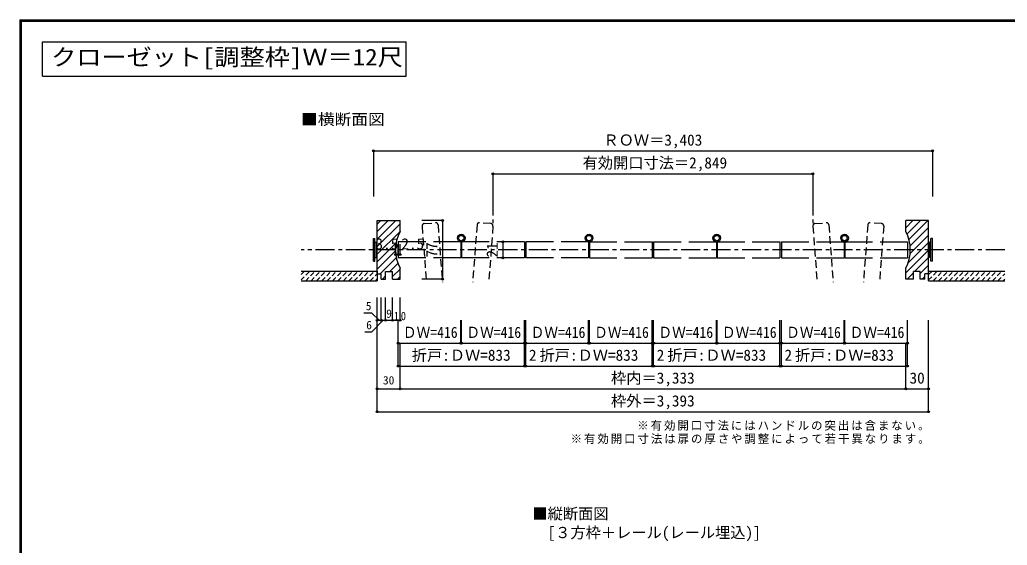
# Model space of a CAD drawing. Units: millimetres, scale not verified. Extents: x -973 to 977, y -701 to 696.
# Drawn here: x -973 to 323, y 6 to 696 of the extents above; entities that cross this region are included whole.
import ezdxf
from ezdxf.enums import TextEntityAlignment as Align

# ---------------------------------------------------------------- set-up
doc = ezdxf.new("R2010")
doc.units = ezdxf.units.MM
doc.header["$LTSCALE"] = 5
doc.header["$PDMODE"] = 32
doc.header["$PDSIZE"] = 2.5
for name, pattern in [('CHAIN1', [8, 5, -1, 1, -1]), ('DASHED1', [1.8, 1.2, -0.6]), ('DASHED2', [3, 2, -1])]:
    doc.linetypes.add(name, pattern=pattern)
for name, color, linetype in [('0-0_補助線', 4, 'Continuous'), ('0-1_通り芯', 4, 'CHAIN1'), ('0-3_仕上げ', 2, 'Continuous'), ('0-4_枠', 3, 'Continuous'), ('0-6_扉', 6, 'Continuous'), ('0-7_金物', 7, 'Continuous'), ('0-A_文字', 3, 'Continuous'), ('0-B_寸法', 7, 'Continuous'), ('0-C_ハッチ', 4, 'Continuous'), ('F-1_枠', 6, 'Continuous')]:
    doc.layers.add(name, color=color, linetype=linetype)
doc.styles.add('ＭＳ ゴシック', font='')
doc.styles.get('ＭＳ ゴシック').set_extended_font_data('MS Gothic')

msp = doc.modelspace()

# ---------------------------------------------------------------- linework, layer by layer
at = {"layer": '0-0_補助線'}
for p, q in [((-479.948, 387.393), (-479.948, 400.948)), ((-476.448, 387.393), (-476.448, 400.948)), ((-473.948, 387.393), (-473.948, 400.948)), ((-476.448, 387.393), (-479.948, 387.393)), ((-473.948, 387.393), (-476.448, 387.393))]:
    msp.add_line(p, q, dxfattribs=at)
at = {"layer": '0-0_補助線', "color": 7}
for p in [(-479.948, 387.393), (-476.448, 387.393), (-473.948, 387.393)]:
    msp.add_point(p, dxfattribs=at)
at = {"layer": '0-1_通り芯'}
for p, q in [((-351.948, 463.658), (-351.948, 424.921)), ((68.052, 463.658), (68.052, 424.921)), ((320.052, 393.658), (-603.948, 393.658))]:
    msp.add_line(p, q, dxfattribs=at)
at = {"layer": '0-3_仕上げ', "color": 4}
for p, q in [((-418.227, 432.158), (-445.432, 432.158)), ((-418.227, 432.158), (-418.227, 355.158)), ((-418.227, 355.158), (-445.432, 355.158))]:
    msp.add_line(p, q, dxfattribs=at)
at = {"layer": '0-3_仕上げ'}
for p, q in [((-603.948, 365.658), (-503.948, 365.658)), ((-503.948, 365.658), (-503.948, 353.158)), ((220.052, 365.658), (320.052, 365.658)), ((220.052, 353.158), (220.052, 365.658)), ((-603.948, 353.158), (-503.948, 353.158)), ((220.052, 353.158), (320.052, 353.158))]:
    msp.add_line(p, q, dxfattribs=at)
at = {"layer": '0-3_仕上げ', "color": 7}
for p in [(-418.227, 432.158), (-418.227, 355.158)]:
    msp.add_point(p, dxfattribs=at)
at = {"layer": '0-4_枠'}
for p, q in [((-503.948, 362.158), (-503.948, 432.158)), ((-503.948, 432.158), (-473.948, 432.158)), ((-473.948, 417.658), (-473.948, 432.158)), ((190.052, 417.658), (190.052, 432.158)), ((220.052, 432.158), (190.052, 432.158)), ((220.052, 362.158), (220.052, 432.158)), ((-492.948, 365.158), (-483.948, 365.158)), ((-492.948, 355.158), (-492.948, 365.158)), ((-483.948, 355.158), (-483.948, 365.158)), ((209.052, 365.158), (200.052, 365.158)), ((200.052, 355.158), (200.052, 365.158)), ((209.052, 355.158), (209.052, 365.158)), ((-503.948, 362.158), (-498.948, 362.158)), ((-498.948, 355.158), (-498.948, 362.158)), ((-498.948, 355.158), (-492.948, 355.158)), ((215.052, 355.158), (209.052, 355.158)), ((220.052, 362.158), (215.052, 362.158)), ((215.052, 355.158), (215.052, 362.158))]:
    msp.add_line(p, q, dxfattribs=at)
for points in [[(-483.948, 355.158), (-481.38, 355.158), (-473.948, 355.158), (-473.948, 369.658)], [(200.052, 355.158), (197.483, 355.158), (190.052, 355.158), (190.052, 369.658)]]:
    msp.add_lwpolyline(points, dxfattribs=at)
for centre, start, end in [((-428.948, 393.658), 151.92751, 208.07249), ((145.052, 393.658), 331.92751, 28.07249)]:
    msp.add_arc(centre, 51, start, end, dxfattribs=at)
at = {"layer": '0-6_扉', "color": 2, "linetype": 'DASHED2'}
for p, q in [((-442.285, 428.14), (-427.328, 429.277)), ((-354.712, 428.14), (-369.669, 429.277)), ((70.816, 428.14), (85.773, 429.277)), ((158.389, 428.14), (143.432, 429.277)), ((-445.049, 424.921), (-439.443, 351.158)), ((-424.11, 426.513), (-418.383, 351.158)), ((-372.888, 426.513), (-378.615, 351.158)), ((-351.948, 424.921), (-357.554, 351.158)), ((68.052, 424.921), (73.658, 351.158)), ((88.991, 426.513), (94.718, 351.158)), ((140.213, 426.513), (134.486, 351.158)), ((161.153, 424.921), (155.547, 351.158))]:
    msp.add_line(p, q, dxfattribs=at)
at = {"layer": '0-6_扉'}
for p, q in [((-476.448, 404.158), (-476.448, 383.158)), ((-440.261, 404.158), (-476.448, 404.158)), ((-394.073, 404.158), (-430.261, 404.158)), ((-394.073, 404.158), (-394.073, 383.158)), ((-393.073, 404.158), (-393.073, 383.158)), ((-356.886, 404.158), (-393.073, 404.158)), ((-310.698, 404.158), (-346.886, 404.158)), ((-310.698, 404.158), (-310.698, 383.158)), ((-308.698, 404.158), (-308.698, 383.158)), ((-272.511, 404.158), (-308.698, 404.158)), ((-226.323, 404.158), (-262.511, 404.158)), ((-226.323, 404.158), (-226.323, 383.158)), ((-225.323, 404.158), (-225.323, 383.158)), ((-225.323, 404.158), (-189.136, 404.158)), ((-179.136, 404.158), (-142.948, 404.158)), ((-142.948, 404.158), (-142.948, 383.158)), ((-140.948, 404.158), (-140.948, 383.158)), ((-140.948, 404.158), (-104.761, 404.158)), ((-94.761, 404.158), (-58.573, 404.158)), ((-58.573, 404.158), (-58.573, 383.158)), ((-57.573, 404.158), (-57.573, 383.158)), ((-57.573, 404.158), (-21.386, 404.158)), ((-11.386, 404.158), (24.802, 404.158)), ((24.802, 404.158), (24.802, 383.158)), ((26.802, 404.158), (26.802, 383.158)), ((26.802, 404.158), (62.989, 404.158)), ((72.989, 404.158), (109.177, 404.158)), ((109.177, 404.158), (109.177, 383.158)), ((110.177, 404.158), (110.177, 383.158)), ((110.177, 404.158), (146.364, 404.158)), ((156.364, 404.158), (192.552, 404.158)), ((192.552, 404.158), (192.552, 383.158)), ((-440.261, 383.158), (-476.448, 383.158)), ((-394.073, 383.158), (-430.261, 383.158)), ((-356.886, 383.158), (-393.073, 383.158)), ((-310.698, 383.158), (-346.886, 383.158)), ((-272.511, 383.158), (-308.698, 383.158)), ((-226.323, 383.158), (-262.511, 383.158)), ((-225.323, 383.158), (-189.136, 383.158)), ((-179.136, 383.158), (-142.948, 383.158)), ((-140.948, 383.158), (-104.761, 383.158)), ((-94.761, 383.158), (-58.573, 383.158)), ((-57.573, 383.158), (-21.386, 383.158)), ((-11.386, 383.158), (24.802, 383.158)), ((26.802, 383.158), (62.989, 383.158)), ((72.989, 383.158), (109.177, 383.158)), ((110.177, 383.158), (146.364, 383.158)), ((156.364, 383.158), (192.552, 383.158))]:
    msp.add_line(p, q, dxfattribs=at)
at = {"layer": '0-6_扉', "color": 2, "linetype": 'DASHED2'}
for centre, start, end in [((-442.058, 425.149), 94.34602, 184.34602), ((-427.101, 426.285), 4.34602, 94.34602), ((-369.897, 426.285), 85.65398, 175.65398), ((-354.94, 425.149), 355.65398, 85.65398), ((71.043, 425.149), 94.34602, 184.34602), ((86, 426.285), 4.34602, 94.34602), ((143.204, 426.285), 85.65398, 175.65398), ((158.161, 425.149), 355.65398, 85.65398)]:
    msp.add_arc(centre, 3, start, end, dxfattribs=at)
at = {"layer": '0-7_金物'}
for p, q in [((-508.948, 408.658), (-506.948, 408.658)), ((-508.948, 378.658), (-508.948, 408.658)), ((-506.948, 378.658), (-506.948, 408.658)), ((-506.948, 403.657), (-504.948, 403.657)), ((-504.948, 383.658), (-504.948, 403.657)), ((-504.948, 402.658), (-503.948, 402.658)), ((221.052, 402.658), (220.052, 402.658)), ((223.052, 403.657), (221.052, 403.657)), ((221.052, 383.658), (221.052, 403.657)), ((223.052, 378.658), (223.052, 408.658)), ((225.052, 408.658), (223.052, 408.658)), ((225.052, 378.658), (225.052, 408.658)), ((-508.948, 378.658), (-506.948, 378.658)), ((-506.948, 383.658), (-504.948, 383.658)), ((-504.948, 384.658), (-503.948, 384.658)), ((221.052, 384.658), (220.052, 384.658)), ((223.052, 383.658), (221.052, 383.658)), ((225.052, 378.658), (223.052, 378.658))]:
    msp.add_line(p, q, dxfattribs=at)
for centre, radius in [((-393.573, 409.158), 5), ((-393.573, 409.158), 3.5), ((-225.823, 409.158), 5), ((-225.823, 409.158), 3.5), ((-58.073, 409.158), 5), ((-58.073, 409.158), 3.5), ((109.677, 409.158), 5), ((109.677, 409.158), 3.5)]:
    msp.add_circle(centre, radius, dxfattribs=at)
at = {"layer": '0-A_文字'}
for p, q in [((-943.333, 666.667), (-466.083, 666.667)), ((-943.333, 621.667), (-943.333, 666.667)), ((-466.083, 621.667), (-466.083, 666.667)), ((-943.333, 621.667), (-466.083, 621.667))]:
    msp.add_line(p, q, dxfattribs=at)
at = {"layer": '0-B_寸法', "color": 4}
for p, q in [((-508.948, 523.658), (225.052, 523.658)), ((-508.948, 523.658), (-508.948, 463.658)), ((225.052, 523.658), (225.052, 463.658)), ((-351.948, 493.658), (-351.948, 463.658)), ((-351.948, 493.658), (68.052, 493.658)), ((68.052, 493.658), (68.052, 463.658)), ((-338.813, 404.158), (-338.813, 383.158)), ((-503.948, 301.158), (-503.948, 331.158)), ((-498.948, 301.158), (-498.948, 331.158)), ((-492.948, 301.158), (-492.948, 331.158)), ((-483.948, 301.158), (-483.948, 331.158)), ((-473.948, 301.158), (-473.948, 331.158)), ((-521.523, 311.158), (-511.448, 311.158)), ((-501.448, 301.158), (-511.448, 311.158)), ((-495.948, 301.158), (-510.948, 286.158)), ((-503.948, 181.158), (-503.948, 301.158)), ((-503.948, 301.158), (-473.948, 301.158)), ((-476.448, 271.158), (-476.448, 301.158)), ((-394.073, 271.158), (-394.073, 301.158)), ((-393.073, 271.158), (-393.073, 301.158)), ((-310.698, 271.158), (-310.698, 301.158)), ((-308.698, 271.158), (-308.698, 301.158)), ((-226.323, 271.158), (-226.323, 301.158)), ((-225.323, 271.158), (-225.323, 301.158)), ((-142.948, 271.158), (-142.948, 301.158)), ((-140.948, 271.158), (-140.948, 301.158)), ((-58.573, 271.158), (-58.573, 301.158)), ((-57.573, 271.158), (-57.573, 301.158)), ((24.802, 271.158), (24.802, 301.158)), ((26.802, 271.158), (26.802, 301.158)), ((109.177, 271.158), (109.177, 301.158)), ((110.177, 271.158), (110.177, 301.158)), ((192.552, 271.158), (192.552, 301.158)), ((220.052, 181.158), (220.052, 301.158)), ((-520.156, 286.158), (-510.948, 286.158)), ((-476.448, 271.158), (-394.073, 271.158)), ((-476.448, 241.158), (-476.448, 271.158)), ((-473.948, 211.158), (-473.948, 271.158)), ((-393.073, 271.158), (-310.698, 271.158)), ((-310.698, 241.158), (-310.698, 271.158)), ((-308.698, 271.158), (-226.323, 271.158)), ((-308.698, 241.158), (-308.698, 271.158)), ((-225.323, 271.158), (-142.948, 271.158)), ((-142.948, 241.158), (-142.948, 271.158)), ((-140.948, 271.158), (-58.573, 271.158)), ((-140.948, 241.158), (-140.948, 271.158)), ((-57.573, 271.158), (24.802, 271.158)), ((24.802, 241.158), (24.802, 271.158)), ((26.802, 271.158), (109.177, 271.158)), ((26.802, 241.158), (26.802, 271.158)), ((110.177, 271.158), (192.552, 271.158)), ((190.052, 211.158), (190.052, 271.158)), ((192.552, 241.158), (192.552, 271.158)), ((-476.448, 241.158), (-310.698, 241.158)), ((-310.698, 241.158), (-308.698, 241.158)), ((-308.698, 241.158), (-142.948, 241.158)), ((-142.948, 241.158), (-140.948, 241.158)), ((-140.948, 241.158), (24.802, 241.158)), ((24.802, 241.158), (26.802, 241.158)), ((26.802, 241.158), (192.552, 241.158)), ((-503.948, 211.158), (-473.948, 211.158)), ((-473.948, 211.158), (190.052, 211.158)), ((190.052, 211.158), (220.052, 211.158)), ((-503.948, 181.158), (220.052, 181.158))]:
    msp.add_line(p, q, dxfattribs=at)
at = {"layer": '0-B_寸法'}
for p in [(-508.948, 523.658), (225.052, 523.658), (-351.948, 493.658), (68.052, 493.658), (-338.813, 404.158), (-338.813, 383.158), (-503.948, 301.158), (-498.948, 301.158), (-492.948, 301.158), (-483.948, 301.158), (-473.948, 301.158), (-476.448, 271.158), (-394.073, 271.158), (-393.073, 271.158), (-310.698, 271.158), (-308.698, 271.158), (-226.323, 271.158), (-225.323, 271.158), (-142.948, 271.158), (-140.948, 271.158), (-58.573, 271.158), (-57.573, 271.158), (24.802, 271.158), (26.802, 271.158), (109.177, 271.158), (110.177, 271.158), (192.552, 271.158), (-476.448, 241.158), (-310.698, 241.158), (-308.698, 241.158), (-142.948, 241.158), (-140.948, 241.158), (24.802, 241.158), (26.802, 241.158), (192.552, 241.158), (-503.948, 211.158), (-473.948, 211.158), (190.052, 211.158), (220.052, 211.158), (-503.948, 181.158), (220.052, 181.158)]:
    msp.add_point(p, dxfattribs=at)
at = {"layer": '0-C_ハッチ'}
for p, q in [((-503.948, 427.576), (-499.367, 432.158)), ((-503.948, 407.777), (-479.568, 432.158)), ((-503.948, 417.676), (-489.467, 432.158)), ((190.052, 422.749), (199.46, 432.158)), ((191.63, 414.428), (209.36, 432.158)), ((194.238, 407.137), (219.259, 432.158)), ((-503.948, 397.877), (-473.948, 427.877)), ((-503.948, 387.978), (-473.948, 417.978)), ((195.793, 398.791), (220.052, 423.05)), ((-503.948, 378.078), (-479.099, 402.928)), ((192.954, 376.154), (220.052, 403.251)), ((195.832, 388.932), (220.052, 413.151)), ((-503.948, 368.179), (-479.927, 392.2)), ((190.052, 363.352), (220.052, 393.352)), ((-500.07, 362.158), (-478.893, 383.335)), ((201.757, 365.158), (220.052, 383.452)), ((-487.171, 365.158), (-476.667, 375.661)), ((-483.948, 358.48), (-473.948, 368.48)), ((191.757, 355.158), (200.052, 363.452)), ((209.052, 362.553), (220.052, 373.553)), ((218.556, 362.158), (220.052, 363.653)), ((-497.171, 355.158), (-492.948, 359.38)), ((-477.372, 355.158), (-473.948, 358.581)), ((211.556, 355.158), (215.052, 358.653))]:
    msp.add_line(p, q, dxfattribs=at)
at = {"layer": '0-C_ハッチ', "linetype": 'DASHED1'}
for p, q in [((-603.948, 354.156), (-592.447, 365.658)), ((-603.948, 361.227), (-599.518, 365.658)), ((-597.875, 353.158), (-585.375, 365.658)), ((-590.804, 353.158), (-578.304, 365.658)), ((-583.733, 353.158), (-571.233, 365.658)), ((-576.662, 353.158), (-564.162, 365.658)), ((-569.591, 353.158), (-557.091, 365.658)), ((-562.52, 353.158), (-550.02, 365.658)), ((-555.449, 353.158), (-542.949, 365.658)), ((-548.378, 353.158), (-535.878, 365.658)), ((-541.307, 353.158), (-528.807, 365.658)), ((-534.236, 353.158), (-521.736, 365.658)), ((-527.165, 353.158), (-514.665, 365.658)), ((-520.094, 353.158), (-507.594, 365.658)), ((220.052, 354.156), (231.553, 365.658)), ((220.052, 361.227), (224.482, 365.658)), ((226.125, 353.158), (238.625, 365.658)), ((233.196, 353.158), (245.696, 365.658)), ((240.267, 353.158), (252.767, 365.658)), ((247.338, 353.158), (259.838, 365.658)), ((254.409, 353.158), (266.909, 365.658)), ((261.48, 353.158), (273.98, 365.658)), ((268.551, 353.158), (281.051, 365.658)), ((275.622, 353.158), (288.122, 365.658)), ((282.693, 353.158), (295.193, 365.658)), ((289.764, 353.158), (302.264, 365.658)), ((296.835, 353.158), (309.335, 365.658)), ((303.906, 353.158), (316.406, 365.658)), ((-513.023, 353.158), (-503.948, 362.232)), ((-505.952, 353.158), (-503.948, 355.161)), ((310.977, 353.158), (320.052, 362.232)), ((318.048, 353.158), (320.052, 355.161))]:
    msp.add_line(p, q, dxfattribs=at)
at = {"layer": 'F-1_枠'}
for p, q in [((-973.347, 695.833), (-973.347, -700.833)), ((-973.347, 695.833), (976.653, 695.833)), ((-973.347, 695), (976.653, 695)), ((-973.347, 694.167), (976.653, 694.167)), ((-972.514, 695.833), (-972.514, -700.833)), ((-971.68, 695.833), (-971.68, -700.833))]:
    msp.add_line(p, q, dxfattribs=at)

# ---------------------------------------------------------------- texts
at = {"layer": '0-0_補助線', "color": 7, "style": 'ＭＳ ゴシック'}
for s, p in [('3.5', (-506.182, 389.893)), ('2.5', (-472.217, 389.893))]:
    msp.add_text(s, height=14.66, dxfattribs=at).set_placement(p, align=Align.BOTTOM_LEFT)
at = {"layer": '0-3_仕上げ', "color": 7, "style": 'ＭＳ ゴシック'}
msp.add_text('77', height=14.66, rotation=90, dxfattribs=at).set_placement((-420.727, 383.658), align=Align.BOTTOM_LEFT)
at = {"layer": '0-A_文字', "style": 'ＭＳ ゴシック', "width": 1.1}
msp.add_text('クローゼット[調整枠]Ｗ＝12尺', height=21.99, dxfattribs=at).set_placement((-932.083, 629.167), align=Align.BOTTOM_LEFT)
at = {"layer": '0-A_文字', "color": 7, "style": 'ＭＳ ゴシック', "width": 1.1}
msp.add_text('■横断面図', height=14.66, dxfattribs=at).set_placement((-603.948, 553.344), align=Align.BOTTOM_LEFT)
at = {"layer": '0-A_文字', "color": 7, "style": 'ＭＳ ゴシック'}
for s, p in [('■縦断面図', (-300.215, 35.515)), ('\u3000[３方枠＋レール(レール埋込)]', (-300.215, 10.761))]:
    msp.add_text(s, height=14.66, dxfattribs=at).set_placement(p, align=Align.BOTTOM_LEFT)
at = {"layer": '0-A_文字', "color": 7, "char_height": 11, "attachment_point": 7, "style": 'ＭＳ ゴシック'}
for s, insert in [('\\T1.17;※有効開口寸法にはハンドルの突出は含まない。', (-162.448, 156.158)), ('\\T1.17;※有効開口寸法は扉の厚さや調整によって若干異なります。', (-249.948, 138.658))]:
    msp.add_mtext(s, dxfattribs=dict(at, insert=insert))
at = {"layer": '0-B_寸法', "style": 'ＭＳ ゴシック'}
for s, height, p in [('ＲＯＷ＝3,403', 14.66, (-206.948, 526.158)), ('有効開口寸法＝2,849', 14.66, (-234.299, 496.158)), ('5', 11, (-518.948, 311.158)), ('9', 11, (-492.198, 301.158)), ('6', 11, (-518.448, 286.158)), ('折戸:ＤＷ=833', 14.66, (-458.573, 243.658)), ('2', 14.66, (-304.698, 243.658)), ('折戸:ＤＷ=833', 14.66, (-290.823, 243.658)), ('2', 14.66, (-136.948, 243.658)), ('折戸:ＤＷ=833', 14.66, (-123.073, 243.658)), ('2', 14.66, (30.802, 243.658)), ('折戸:ＤＷ=833', 14.66, (44.677, 243.658)), ('枠内＝3,333', 14.66, (-196.948, 213.658)), ('30', 11, (-496.448, 213.658)), ('30', 14.66, (195.052, 213.658)), ('枠外＝3,393', 14.66, (-196.948, 183.658))]:
    msp.add_text(s, height=height, dxfattribs=at).set_placement(p, align=Align.BOTTOM_LEFT)
msp.add_text('21', height=14.66, rotation=90, dxfattribs=at).set_placement((-341.313, 383.658), align=Align.BOTTOM_LEFT)
at = {"layer": '0-B_寸法', "style": 'ＭＳ ゴシック', "width": 0.9}
for p in [(-470.261, 273.658), (-386.886, 273.658), (-302.511, 273.658), (-219.136, 273.658), (-134.761, 273.658), (-51.386, 273.658), (32.989, 273.658), (116.364, 273.658)]:
    msp.add_text('ＤＷ=416', height=14.66, dxfattribs=at).set_placement(p, align=Align.BOTTOM_LEFT)
at = {"layer": '0-B_寸法', "insert": (-482.073, 301.158), "char_height": 11, "attachment_point": 7, "style": 'ＭＳ ゴシック'}
msp.add_mtext('\\T1.36;\\W0.9;10', dxfattribs=at)

doc.saveas('drawing.dxf')
